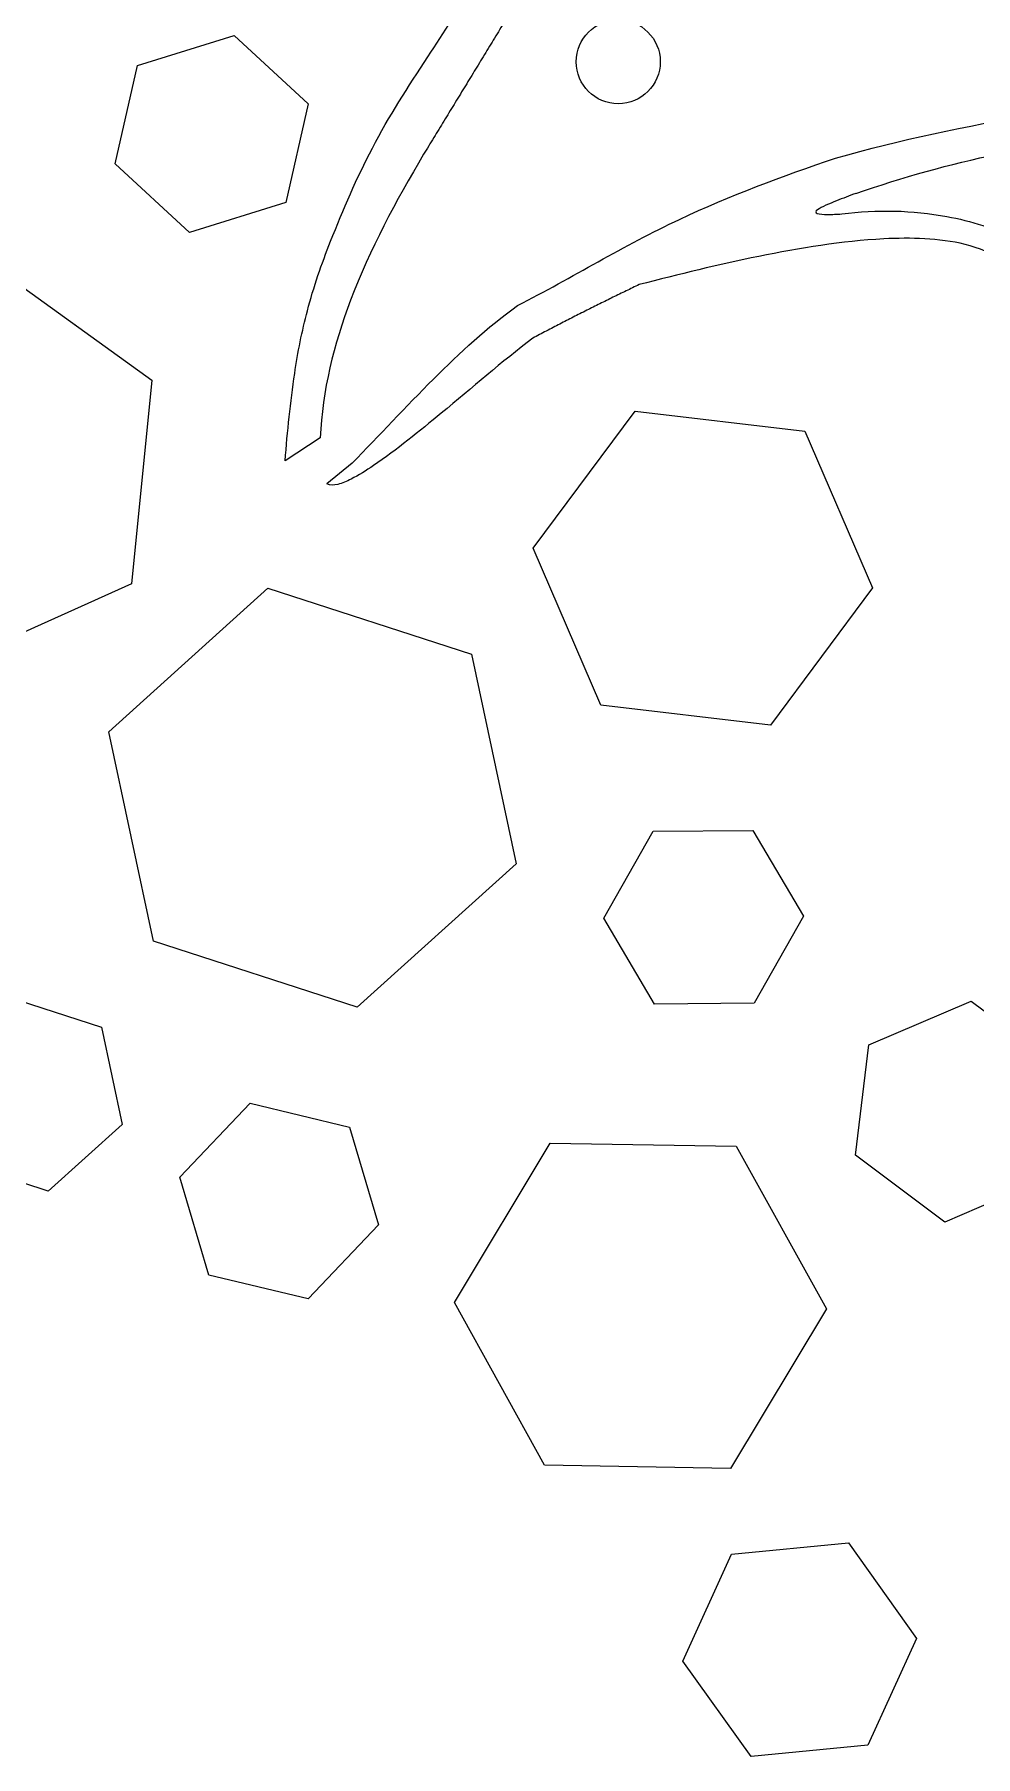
# Model space of a CAD drawing. Header units: millimetres. Extents: x -94 to 94, y -92 to 96.
# Drawn here: x -68.4 to -50.02, y 1.8 to 35.43 of the extents above; entities that cross this region are included whole.
import ezdxf

# ---------------------------------------------------------------- set-up
doc = ezdxf.new("R2010")
doc.units = ezdxf.units.MM
doc.layers.add('Fillet', color=7, linetype='CONTINUOUS')

msp = doc.modelspace()

# ---------------------------------------------------------------- linework, layer by layer
at = {"layer": 'Fillet'}
for p, q in [((-66.3815, 34.8227), (-64.4985, 35.4071)), ((-66.3815, 34.8227), (-64.4985, 35.4071)), ((-66.3815, 34.8227, 4), (-64.4985, 35.4071, 4)), ((-66.3815, 34.8227, 4), (-64.4985, 35.4071, 4)), ((-64.4985, 35.4071), (-63.0508, 34.0685)), ((-64.4985, 35.4071), (-63.0508, 34.0685)), ((-64.4985, 35.4071), (-64.4985, 35.4071, 4)), ((-64.4985, 35.4071, 4), (-63.0508, 34.0685, 4)), ((-64.4985, 35.4071), (-64.4985, 35.4071, 4)), ((-64.4985, 35.4071, 4), (-63.0508, 34.0685, 4)), ((-60.7127, 34.9875), (-60.7127, 34.9875, 4)), ((-60.7127, 34.9875), (-60.7127, 34.9875, 4)), ((-66.817, 32.8997), (-66.3815, 34.8227)), ((-66.817, 32.8997), (-66.3815, 34.8227)), ((-66.817, 32.8997, 4), (-66.3815, 34.8227, 4)), ((-66.817, 32.8997, 4), (-66.3815, 34.8227, 4)), ((-66.3815, 34.8227), (-66.3815, 34.8227, 4)), ((-66.3815, 34.8227), (-66.3815, 34.8227, 4)), ((-56.1758, 34.8934), (-56.1758, 34.8934, 4)), ((-56.1758, 34.8934), (-56.1758, 34.8934, 4)), ((-63.0508, 34.0685), (-63.4863, 32.1455)), ((-63.0508, 34.0685), (-63.4863, 32.1455)), ((-63.0508, 34.0685, 4), (-63.4863, 32.1455, 4)), ((-63.0508, 34.0685, 4), (-63.4863, 32.1455, 4)), ((-63.0508, 34.0685), (-63.0508, 34.0685, 4)), ((-63.0508, 34.0685), (-63.0508, 34.0685, 4)), ((-60.7952, 33.0871), (-60.7952, 33.0871, 4)), ((-60.7952, 33.0871), (-60.7952, 33.0871, 4)), ((-52.752, 33.0121), (-52.752, 33.0121, 4)), ((-52.752, 33.0121), (-52.752, 33.0121, 4)), ((-65.3693, 31.5611), (-66.817, 32.8997)), ((-65.3693, 31.5611), (-66.817, 32.8997)), ((-65.3693, 31.5611, 4), (-66.817, 32.8997, 4)), ((-66.817, 32.8997), (-66.817, 32.8997, 4)), ((-66.817, 32.8997), (-66.817, 32.8997, 4)), ((-65.3693, 31.5611, 4), (-66.817, 32.8997, 4)), ((-52.3546, 32.3231), (-52.3546, 32.3231, 4)), ((-52.3546, 32.3231), (-52.3546, 32.3231, 4)), ((-63.4863, 32.1455), (-65.3693, 31.5611)), ((-63.4863, 32.1455), (-65.3693, 31.5611)), ((-63.4863, 32.1455, 4), (-65.3693, 31.5611, 4)), ((-63.4863, 32.1455, 4), (-65.3693, 31.5611, 4)), ((-63.4863, 32.1455), (-63.4863, 32.1455, 4)), ((-63.4863, 32.1455), (-63.4863, 32.1455, 4)), ((-52.6298, 31.9217), (-52.6298, 31.9217, 4)), ((-52.6298, 31.9217), (-52.6298, 31.9217, 4)), ((-65.3693, 31.5611), (-65.3693, 31.5611, 4)), ((-65.3693, 31.5611), (-65.3693, 31.5611, 4)), ((-62.6124, 31.3866), (-62.6124, 31.3866, 4)), ((-62.6124, 31.3866), (-62.6124, 31.3866, 4)), ((-69.3473, 31.0146), (-66.1002, 28.6775)), ((-69.3473, 31.0146), (-66.1002, 28.6775)), ((-69.3473, 31.0146, 4), (-66.1002, 28.6775, 4)), ((-69.3473, 31.0146, 4), (-66.1002, 28.6775, 4)), ((-56.5866, 30.541), (-56.5866, 30.541, 4)), ((-56.5866, 30.541), (-56.5866, 30.541, 4)), ((-58.9619, 30.1317), (-58.9619, 30.1317, 4)), ((-58.9619, 30.1317), (-58.9619, 30.1317, 4)), ((-58.6627, 29.4958), (-58.6627, 29.4958, 4)), ((-58.6627, 29.4958), (-58.6627, 29.4958, 4)), ((-66.1002, 28.6775), (-66.5007, 24.6969)), ((-66.1002, 28.6775), (-66.5007, 24.6969)), ((-66.1002, 28.6775, 4), (-66.5007, 24.6969, 4)), ((-66.1002, 28.6775, 4), (-66.5007, 24.6969, 4)), ((-66.1002, 28.6775), (-66.1002, 28.6775, 4)), ((-66.1002, 28.6775), (-66.1002, 28.6775, 4)), ((-58.6596, 25.3928), (-56.6666, 28.0688)), ((-58.6596, 25.3928), (-56.6666, 28.0688)), ((-58.6596, 25.3928, 4), (-56.6666, 28.0688, 4)), ((-58.6596, 25.3928, 4), (-56.6666, 28.0688, 4)), ((-56.6666, 28.0688), (-53.3525, 27.6807)), ((-56.6666, 28.0688), (-53.3525, 27.6807)), ((-56.6666, 28.0688), (-56.6666, 28.0688, 4)), ((-56.6666, 28.0688, 4), (-53.3525, 27.6807, 4)), ((-56.6666, 28.0688), (-56.6666, 28.0688, 4)), ((-56.6666, 28.0688, 4), (-53.3525, 27.6807, 4)), ((-53.3525, 27.6807), (-52.0316, 24.6166)), ((-53.3525, 27.6807), (-53.3525, 27.6807, 4)), ((-53.3525, 27.6807), (-52.0316, 24.6166)), ((-53.3525, 27.6807), (-53.3525, 27.6807, 4)), ((-53.3525, 27.6807, 4), (-52.0316, 24.6166, 4)), ((-53.3525, 27.6807, 4), (-52.0316, 24.6166, 4)), ((-62.8152, 27.5505), (-63.4999, 27.1014)), ((-62.8152, 27.5505), (-63.4999, 27.1014)), ((-62.8152, 27.5505, 4), (-63.4999, 27.1014, 4)), ((-62.8152, 27.5505, 4), (-63.4999, 27.1014, 4)), ((-62.8152, 27.5505), (-62.8152, 27.5505, 4)), ((-62.8152, 27.5505), (-62.8152, 27.5505, 4)), ((-63.4999, 27.1014), (-63.4999, 27.1014, 4)), ((-63.4999, 27.1014), (-63.4999, 27.1014, 4)), ((-62.1938, 27.053), (-62.6838, 26.6501)), ((-62.1938, 27.053), (-62.6838, 26.6501)), ((-62.1938, 27.053, 4), (-62.6838, 26.6501, 4)), ((-62.1938, 27.053, 4), (-62.6838, 26.6501, 4)), ((-62.1938, 27.053), (-62.1938, 27.053, 4)), ((-62.1938, 27.053), (-62.1938, 27.053, 4)), ((-62.6838, 26.6501), (-62.6838, 26.6501, 4)), ((-62.6838, 26.6501), (-62.6838, 26.6501, 4)), ((-57.3387, 22.3287), (-58.6596, 25.3928)), ((-58.6596, 25.3928), (-58.6596, 25.3928, 4)), ((-57.3387, 22.3287), (-58.6596, 25.3928)), ((-57.3387, 22.3287, 4), (-58.6596, 25.3928, 4)), ((-58.6596, 25.3928), (-58.6596, 25.3928, 4)), ((-57.3387, 22.3287, 4), (-58.6596, 25.3928, 4)), ((-66.5007, 24.6969), (-70.1483, 23.0534)), ((-66.5007, 24.6969), (-70.1483, 23.0534)), ((-66.5007, 24.6969, 4), (-70.1483, 23.0534, 4)), ((-66.5007, 24.6969, 4), (-70.1483, 23.0534, 4)), ((-66.9445, 21.81), (-63.8384, 24.611)), ((-66.9445, 21.81), (-63.8384, 24.611)), ((-66.9445, 21.81, 4), (-63.8384, 24.611, 4)), ((-66.9445, 21.81, 4), (-63.8384, 24.611, 4)), ((-66.5007, 24.6969), (-66.5007, 24.6969, 4)), ((-66.5007, 24.6969), (-66.5007, 24.6969, 4)), ((-63.8384, 24.611), (-59.8596, 23.3216)), ((-63.8384, 24.611), (-59.8596, 23.3216)), ((-63.8384, 24.611), (-63.8384, 24.611, 4)), ((-63.8384, 24.611, 4), (-59.8596, 23.3216, 4)), ((-63.8384, 24.611), (-63.8384, 24.611, 4)), ((-63.8384, 24.611, 4), (-59.8596, 23.3216, 4)), ((-52.0316, 24.6166), (-54.0247, 21.9407)), ((-52.0316, 24.6166), (-54.0247, 21.9407)), ((-52.0316, 24.6166, 4), (-54.0247, 21.9407, 4)), ((-52.0316, 24.6166, 4), (-54.0247, 21.9407, 4)), ((-52.0316, 24.6166), (-52.0316, 24.6166, 4)), ((-52.0316, 24.6166), (-52.0316, 24.6166, 4)), ((-59.8596, 23.3216), (-58.9868, 19.2311)), ((-59.8596, 23.3216), (-58.9868, 19.2311)), ((-59.8596, 23.3216), (-59.8596, 23.3216, 4)), ((-59.8596, 23.3216, 4), (-58.9868, 19.2311, 4)), ((-59.8596, 23.3216), (-59.8596, 23.3216, 4)), ((-59.8596, 23.3216, 4), (-58.9868, 19.2311, 4)), ((-54.0247, 21.9407), (-57.3387, 22.3287)), ((-57.3387, 22.3287), (-57.3387, 22.3287, 4)), ((-54.0247, 21.9407), (-57.3387, 22.3287)), ((-54.0247, 21.9407, 4), (-57.3387, 22.3287, 4)), ((-57.3387, 22.3287), (-57.3387, 22.3287, 4)), ((-54.0247, 21.9407, 4), (-57.3387, 22.3287, 4)), ((-54.0247, 21.9407), (-54.0247, 21.9407, 4)), ((-54.0247, 21.9407), (-54.0247, 21.9407, 4)), ((-66.0718, 17.7195), (-66.9445, 21.81)), ((-66.0718, 17.7195), (-66.9445, 21.81)), ((-66.0718, 17.7195, 4), (-66.9445, 21.81, 4)), ((-66.9445, 21.81), (-66.9445, 21.81, 4)), ((-66.9445, 21.81), (-66.9445, 21.81, 4)), ((-66.0718, 17.7195, 4), (-66.9445, 21.81, 4)), ((-57.2756, 18.1707), (-56.3161, 19.8664)), ((-57.2756, 18.1707), (-56.3161, 19.8664)), ((-57.2756, 18.1707, 4), (-56.3161, 19.8664, 4)), ((-57.2756, 18.1707, 4), (-56.3161, 19.8664, 4)), ((-56.3161, 19.8664), (-54.3679, 19.8834)), ((-56.3161, 19.8664), (-54.3679, 19.8834)), ((-56.3161, 19.8664, 4), (-54.3679, 19.8834, 4)), ((-56.3161, 19.8664, 4), (-54.3679, 19.8834, 4)), ((-56.3161, 19.8664), (-56.3161, 19.8664, 4)), ((-56.3161, 19.8664), (-56.3161, 19.8664, 4)), ((-54.3679, 19.8834), (-53.3791, 18.2046)), ((-54.3679, 19.8834), (-53.3791, 18.2046)), ((-54.3679, 19.8834), (-54.3679, 19.8834, 4)), ((-54.3679, 19.8834, 4), (-53.3791, 18.2046, 4)), ((-54.3679, 19.8834), (-54.3679, 19.8834, 4)), ((-54.3679, 19.8834, 4), (-53.3791, 18.2046, 4)), ((-58.9868, 19.2311), (-62.0929, 16.4301)), ((-58.9868, 19.2311), (-62.0929, 16.4301)), ((-58.9868, 19.2311, 4), (-62.0929, 16.4301, 4)), ((-58.9868, 19.2311, 4), (-62.0929, 16.4301, 4)), ((-58.9868, 19.2311), (-58.9868, 19.2311, 4)), ((-58.9868, 19.2311), (-58.9868, 19.2311, 4)), ((-56.2867, 16.492), (-57.2756, 18.1707)), ((-56.2867, 16.492), (-57.2756, 18.1707)), ((-56.2867, 16.492, 4), (-57.2756, 18.1707, 4)), ((-57.2756, 18.1707), (-57.2756, 18.1707, 4)), ((-57.2756, 18.1707), (-57.2756, 18.1707, 4)), ((-56.2867, 16.492, 4), (-57.2756, 18.1707, 4)), ((-53.3791, 18.2046), (-54.3385, 16.5089)), ((-53.3791, 18.2046), (-54.3385, 16.5089)), ((-53.3791, 18.2046, 4), (-54.3385, 16.5089, 4)), ((-53.3791, 18.2046, 4), (-54.3385, 16.5089, 4)), ((-53.3791, 18.2046), (-53.3791, 18.2046, 4)), ((-53.3791, 18.2046), (-53.3791, 18.2046, 4)), ((-62.0929, 16.4301), (-66.0718, 17.7195)), ((-62.0929, 16.4301), (-66.0718, 17.7195)), ((-62.0929, 16.4301, 4), (-66.0718, 17.7195, 4)), ((-66.0718, 17.7195), (-66.0718, 17.7195, 4)), ((-66.0718, 17.7195), (-66.0718, 17.7195, 4)), ((-62.0929, 16.4301, 4), (-66.0718, 17.7195, 4)), ((-68.9331, 16.6419), (-67.0842, 16.0407)), ((-68.9331, 16.6419), (-67.0842, 16.0407)), ((-68.9331, 16.6419, 4), (-67.0842, 16.0407, 4)), ((-68.9331, 16.6419, 4), (-67.0842, 16.0407, 4)), ((-54.3385, 16.5089), (-56.2867, 16.492)), ((-54.3385, 16.5089), (-56.2867, 16.492)), ((-54.3385, 16.5089, 4), (-56.2867, 16.492, 4)), ((-54.3385, 16.5089, 4), (-56.2867, 16.492, 4)), ((-56.2867, 16.492), (-56.2867, 16.492, 4)), ((-56.2867, 16.492), (-56.2867, 16.492, 4)), ((-54.3385, 16.5089), (-54.3385, 16.5089, 4)), ((-54.3385, 16.5089), (-54.3385, 16.5089, 4)), ((-52.1015, 15.6959), (-50.1028, 16.5508)), ((-52.1015, 15.6959), (-50.1028, 16.5508)), ((-52.1015, 15.6959, 4), (-50.1028, 16.5508, 4)), ((-52.1015, 15.6959, 4), (-50.1028, 16.5508, 4)), ((-50.1028, 16.5508), (-48.363, 15.2472)), ((-50.1028, 16.5508), (-48.363, 15.2472)), ((-50.1028, 16.5508), (-50.1028, 16.5508, 4)), ((-50.1028, 16.5508, 4), (-48.363, 15.2472, 4)), ((-50.1028, 16.5508), (-50.1028, 16.5508, 4)), ((-50.1028, 16.5508, 4), (-48.363, 15.2472, 4)), ((-62.0929, 16.4301), (-62.0929, 16.4301, 4)), ((-62.0929, 16.4301), (-62.0929, 16.4301, 4)), ((-67.0842, 16.0407), (-66.6804, 14.1389)), ((-67.0842, 16.0407), (-67.0842, 16.0407, 4)), ((-67.0842, 16.0407), (-66.6804, 14.1389)), ((-67.0842, 16.0407), (-67.0842, 16.0407, 4)), ((-67.0842, 16.0407, 4), (-66.6804, 14.1389, 4)), ((-67.0842, 16.0407, 4), (-66.6804, 14.1389, 4)), ((-52.3606, 13.5374), (-52.1015, 15.6959)), ((-52.3606, 13.5374), (-52.1015, 15.6959)), ((-52.3606, 13.5374, 4), (-52.1015, 15.6959, 4)), ((-52.3606, 13.5374, 4), (-52.1015, 15.6959, 4)), ((-52.1015, 15.6959), (-52.1015, 15.6959, 4)), ((-52.1015, 15.6959), (-52.1015, 15.6959, 4)), ((-65.5539, 13.1111), (-64.181, 14.5562)), ((-65.5539, 13.1111), (-64.181, 14.5562)), ((-65.5539, 13.1111, 4), (-64.181, 14.5562, 4)), ((-65.5539, 13.1111, 4), (-64.181, 14.5562, 4)), ((-64.181, 14.5562), (-62.2431, 14.0898)), ((-64.181, 14.5562), (-62.2431, 14.0898)), ((-64.181, 14.5562), (-64.181, 14.5562, 4)), ((-64.181, 14.5562, 4), (-62.2431, 14.0898, 4)), ((-64.181, 14.5562), (-64.181, 14.5562, 4)), ((-64.181, 14.5562, 4), (-62.2431, 14.0898, 4)), ((-66.6804, 14.1389), (-68.1256, 12.8383)), ((-66.6804, 14.1389), (-68.1256, 12.8383)), ((-66.6804, 14.1389, 4), (-68.1256, 12.8383, 4)), ((-66.6804, 14.1389, 4), (-68.1256, 12.8383, 4)), ((-66.6804, 14.1389), (-66.6804, 14.1389, 4)), ((-66.6804, 14.1389), (-66.6804, 14.1389, 4)), ((-62.2431, 14.0898), (-61.678, 12.1783)), ((-62.2431, 14.0898), (-61.678, 12.1783)), ((-62.2431, 14.0898), (-62.2431, 14.0898, 4)), ((-62.2431, 14.0898, 4), (-61.678, 12.1783, 4)), ((-62.2431, 14.0898), (-62.2431, 14.0898, 4)), ((-62.2431, 14.0898, 4), (-61.678, 12.1783, 4)), ((-60.195, 10.6617), (-58.325, 13.7761)), ((-60.195, 10.6617), (-58.325, 13.7761)), ((-60.195, 10.6617, 4), (-58.325, 13.7761, 4)), ((-60.195, 10.6617, 4), (-58.325, 13.7761, 4)), ((-58.325, 13.7761), (-54.6929, 13.7139)), ((-58.325, 13.7761), (-54.6929, 13.7139)), ((-58.325, 13.7761), (-58.325, 13.7761, 4)), ((-58.325, 13.7761, 4), (-54.6929, 13.7139, 4)), ((-58.325, 13.7761), (-58.325, 13.7761, 4)), ((-58.325, 13.7761, 4), (-54.6929, 13.7139, 4)), ((-54.6929, 13.7139), (-52.9308, 10.5372)), ((-54.6929, 13.7139), (-52.9308, 10.5372)), ((-54.6929, 13.7139), (-54.6929, 13.7139, 4)), ((-54.6929, 13.7139, 4), (-52.9308, 10.5372, 4)), ((-54.6929, 13.7139), (-54.6929, 13.7139, 4)), ((-54.6929, 13.7139, 4), (-52.9308, 10.5372, 4)), ((-50.6208, 12.2339), (-52.3606, 13.5374)), ((-50.6208, 12.2339), (-52.3606, 13.5374)), ((-50.6208, 12.2339, 4), (-52.3606, 13.5374, 4)), ((-52.3606, 13.5374), (-52.3606, 13.5374, 4)), ((-52.3606, 13.5374), (-52.3606, 13.5374, 4)), ((-50.6208, 12.2339, 4), (-52.3606, 13.5374, 4)), ((-68.1256, 12.8383), (-69.9745, 13.4395)), ((-68.1256, 12.8383), (-69.9745, 13.4395)), ((-68.1256, 12.8383, 4), (-69.9745, 13.4395, 4)), ((-68.1256, 12.8383, 4), (-69.9745, 13.4395, 4)), ((-68.1256, 12.8383), (-68.1256, 12.8383, 4)), ((-68.1256, 12.8383), (-68.1256, 12.8383, 4)), ((-64.9888, 11.1996), (-65.5539, 13.1111)), ((-64.9888, 11.1996), (-65.5539, 13.1111)), ((-64.9888, 11.1996, 4), (-65.5539, 13.1111, 4)), ((-65.5539, 13.1111), (-65.5539, 13.1111, 4)), ((-65.5539, 13.1111), (-65.5539, 13.1111, 4)), ((-64.9888, 11.1996, 4), (-65.5539, 13.1111, 4)), ((-48.622, 13.0888), (-50.6208, 12.2339)), ((-48.622, 13.0888), (-50.6208, 12.2339)), ((-48.622, 13.0888, 4), (-50.6208, 12.2339, 4)), ((-48.622, 13.0888, 4), (-50.6208, 12.2339, 4)), ((-61.678, 12.1783), (-63.0509, 10.7332)), ((-61.678, 12.1783), (-63.0509, 10.7332)), ((-61.678, 12.1783, 4), (-63.0509, 10.7332, 4)), ((-61.678, 12.1783, 4), (-63.0509, 10.7332, 4)), ((-61.678, 12.1783), (-61.678, 12.1783, 4)), ((-61.678, 12.1783), (-61.678, 12.1783, 4)), ((-50.6208, 12.2339), (-50.6208, 12.2339, 4)), ((-50.6208, 12.2339), (-50.6208, 12.2339, 4)), ((-63.0509, 10.7332), (-64.9888, 11.1996)), ((-63.0509, 10.7332), (-64.9888, 11.1996)), ((-63.0509, 10.7332, 4), (-64.9888, 11.1996, 4)), ((-64.9888, 11.1996), (-64.9888, 11.1996, 4)), ((-64.9888, 11.1996), (-64.9888, 11.1996, 4)), ((-63.0509, 10.7332, 4), (-64.9888, 11.1996, 4)), ((-63.0509, 10.7332), (-63.0509, 10.7332, 4)), ((-63.0509, 10.7332), (-63.0509, 10.7332, 4)), ((-58.4328, 7.48511), (-60.195, 10.6617)), ((-58.4328, 7.48511), (-60.195, 10.6617)), ((-58.4328, 7.48511, 4), (-60.195, 10.6617, 4)), ((-60.195, 10.6617), (-60.195, 10.6617, 4)), ((-60.195, 10.6617), (-60.195, 10.6617, 4)), ((-58.4328, 7.48511, 4), (-60.195, 10.6617, 4)), ((-52.9308, 10.5372), (-54.8007, 7.42286)), ((-52.9308, 10.5372), (-54.8007, 7.42286)), ((-52.9308, 10.5372, 4), (-54.8007, 7.42286, 4)), ((-52.9308, 10.5372, 4), (-54.8007, 7.42286, 4)), ((-52.9308, 10.5372), (-52.9308, 10.5372, 4)), ((-52.9308, 10.5372), (-52.9308, 10.5372, 4)), ((-54.8007, 7.42286), (-58.4328, 7.48511)), ((-54.8007, 7.42286), (-58.4328, 7.48511)), ((-54.8007, 7.42286, 4), (-58.4328, 7.48511, 4)), ((-58.4328, 7.48511), (-58.4328, 7.48511, 4)), ((-58.4328, 7.48511), (-58.4328, 7.48511, 4)), ((-54.8007, 7.42286, 4), (-58.4328, 7.48511, 4)), ((-54.8007, 7.42286), (-54.8007, 7.42286, 4)), ((-54.8007, 7.42286), (-54.8007, 7.42286, 4)), ((-55.7317, 3.66107), (-54.782, 5.74719)), ((-55.7317, 3.66107), (-54.782, 5.74719)), ((-55.7317, 3.66107, 4), (-54.782, 5.74719, 4)), ((-55.7317, 3.66107, 4), (-54.782, 5.74719, 4)), ((-54.782, 5.74719), (-52.5005, 5.96776)), ((-54.782, 5.74719), (-52.5005, 5.96776)), ((-54.782, 5.74719, 4), (-52.5005, 5.96776, 4)), ((-54.782, 5.74719, 4), (-52.5005, 5.96776, 4)), ((-54.782, 5.74719), (-54.782, 5.74719, 4)), ((-54.782, 5.74719), (-54.782, 5.74719, 4)), ((-52.5005, 5.96776), (-51.1687, 4.10223)), ((-52.5005, 5.96776), (-52.5005, 5.96776, 4)), ((-52.5005, 5.96776), (-51.1687, 4.10223)), ((-52.5005, 5.96776), (-52.5005, 5.96776, 4)), ((-52.5005, 5.96776, 4), (-51.1687, 4.10223, 4)), ((-52.5005, 5.96776, 4), (-51.1687, 4.10223, 4)), ((-51.1687, 4.10223), (-52.1185, 2.01612)), ((-51.1687, 4.10223), (-52.1185, 2.01612)), ((-51.1687, 4.10223, 4), (-52.1185, 2.01612, 4)), ((-51.1687, 4.10223, 4), (-52.1185, 2.01612, 4)), ((-51.1687, 4.10223), (-51.1687, 4.10223, 4)), ((-51.1687, 4.10223), (-51.1687, 4.10223, 4)), ((-54.3999, 1.79554), (-55.7317, 3.66107)), ((-55.7317, 3.66107), (-55.7317, 3.66107, 4)), ((-54.3999, 1.79554), (-55.7317, 3.66107)), ((-54.3999, 1.79554, 4), (-55.7317, 3.66107, 4)), ((-55.7317, 3.66107), (-55.7317, 3.66107, 4)), ((-54.3999, 1.79554, 4), (-55.7317, 3.66107, 4)), ((-52.1185, 2.01612), (-54.3999, 1.79554)), ((-52.1185, 2.01612), (-54.3999, 1.79554)), ((-52.1185, 2.01612, 4), (-54.3999, 1.79554, 4)), ((-52.1185, 2.01612, 4), (-54.3999, 1.79554, 4)), ((-54.3999, 1.79554), (-54.3999, 1.79554, 4)), ((-54.3999, 1.79554), (-54.3999, 1.79554, 4)), ((-52.1185, 2.01612), (-52.1185, 2.01612, 4)), ((-52.1185, 2.01612), (-52.1185, 2.01612, 4))]:
    msp.add_line(p, q, dxfattribs=at)
msp.add_circle((-56.9959, 34.8934), 0.82011, dxfattribs=at)
msp.add_circle((-56.9959, 34.8934), 0.82011, dxfattribs=at)
msp.add_circle((-56.9959, 34.8934), 0.82011, dxfattribs=at)
msp.add_circle((-56.9959, 34.8934), 0.82011, dxfattribs=at)
for points, knots in [([(-60.7127, 34.9875), (-60.0929, 35.9533), (-59.4766, 36.9163), (-58.7684, 37.8181), (-58.0659, 38.7184), (-57.2882, 39.564), (-56.4842, 40.3851)], [0, 0, 0, 0, 0.500898, 0.500898, 0.500898, 1, 1, 1, 1]), ([(-60.7127, 34.9875), (-60.0929, 35.9533), (-59.4766, 36.9163), (-58.7684, 37.8181), (-58.0659, 38.7184), (-57.2882, 39.564), (-56.4842, 40.3851)], [0, 0, 0, 0, 0.500898, 0.500898, 0.500898, 1, 1, 1, 1]), ([(-60.7127, 34.9875, 4), (-60.0929, 35.9533, 4), (-59.4766, 36.9163, 4), (-58.7684, 37.8181, 4), (-58.0659, 38.7184, 4), (-57.2882, 39.564, 4), (-56.4842, 40.3851, 4)], [0, 0, 0, 0, 0.500898, 0.500898, 0.500898, 1, 1, 1, 1]), ([(-60.7127, 34.9875, 4), (-60.0929, 35.9533, 4), (-59.4766, 36.9163, 4), (-58.7684, 37.8181, 4), (-58.0659, 38.7184, 4), (-57.2882, 39.564, 4), (-56.4842, 40.3851, 4)], [0, 0, 0, 0, 0.500898, 0.500898, 0.500898, 1, 1, 1, 1]), ([(-62.6124, 31.3866), (-62.366, 32.0103), (-62.1016, 32.6236), (-61.7962, 33.2075), (-61.4746, 33.828), (-61.097, 34.405), (-60.7127, 34.9875)], [0, 0, 0, 0, 0.48557, 0.48557, 0.48557, 1, 1, 1, 1]), ([(-62.6124, 31.3866), (-62.366, 32.0103), (-62.1016, 32.6236), (-61.7962, 33.2075), (-61.4746, 33.828), (-61.097, 34.405), (-60.7127, 34.9875)], [0, 0, 0, 0, 0.48557, 0.48557, 0.48557, 1, 1, 1, 1]), ([(-62.6124, 31.3866, 4), (-62.366, 32.0103, 4), (-62.1016, 32.6236, 4), (-61.7962, 33.2075, 4), (-61.4746, 33.828, 4), (-61.097, 34.405, 4), (-60.7127, 34.9875, 4)], [0, 0, 0, 0, 0.48557, 0.48557, 0.48557, 1, 1, 1, 1]), ([(-62.6124, 31.3866, 4), (-62.366, 32.0103, 4), (-62.1016, 32.6236, 4), (-61.7962, 33.2075, 4), (-61.4746, 33.828, 4), (-61.097, 34.405, 4), (-60.7127, 34.9875, 4)], [0, 0, 0, 0, 0.48557, 0.48557, 0.48557, 1, 1, 1, 1]), ([(-52.3546, 32.3231), (-51.4465, 32.6343), (-50.5218, 32.8978), (-49.584, 33.0894), (-48.9541, 33.2175), (-48.3174, 33.314), (-47.6823, 33.3592), (-47.4276, 33.3777), (-47.1759, 33.3858), (-46.9272, 33.3834), (-46.8408, 33.3823), (-46.7569, 33.3795), (-46.6755, 33.3749), (-46.6359, 33.3727), (-46.599, 33.37), (-46.5648, 33.367), (-46.5333, 33.3643), (-46.5033, 33.3606), (-46.5064, 33.361)], [0, 0, 0, 0, 0.470905, 0.470905, 0.470905, 0.787393, 0.787393, 0.787393, 0.914037, 0.914037, 0.914037, 0.958086, 0.958086, 0.958086, 0.979451, 0.979451, 0.979451, 1, 1, 1, 1]), ([(-52.3546, 32.3231), (-51.4465, 32.6343), (-50.5218, 32.8978), (-49.584, 33.0894), (-48.9541, 33.2175), (-48.3174, 33.314), (-47.6823, 33.3592), (-47.4276, 33.3777), (-47.1759, 33.3858), (-46.9272, 33.3834), (-46.8408, 33.3823), (-46.7569, 33.3795), (-46.6755, 33.3749), (-46.6359, 33.3727), (-46.599, 33.37), (-46.5648, 33.367), (-46.5333, 33.3643), (-46.5033, 33.3606), (-46.5064, 33.361)], [0, 0, 0, 0, 0.470905, 0.470905, 0.470905, 0.787393, 0.787393, 0.787393, 0.914037, 0.914037, 0.914037, 0.958086, 0.958086, 0.958086, 0.979451, 0.979451, 0.979451, 1, 1, 1, 1]), ([(-52.3546, 32.3231, 4), (-51.4465, 32.6343, 4), (-50.5218, 32.8978, 4), (-49.584, 33.0894, 4), (-48.9541, 33.2175, 4), (-48.3174, 33.314, 4), (-47.6823, 33.3592, 4), (-47.4276, 33.3777, 4), (-47.1759, 33.3858, 4), (-46.9272, 33.3834, 4), (-46.8408, 33.3823, 4), (-46.7569, 33.3795, 4), (-46.6755, 33.3749, 4), (-46.6359, 33.3727, 4), (-46.599, 33.37, 4), (-46.5648, 33.367, 4), (-46.5333, 33.3643, 4), (-46.5033, 33.3606, 4), (-46.5064, 33.361, 4)], [0, 0, 0, 0, 0.470905, 0.470905, 0.470905, 0.787393, 0.787393, 0.787393, 0.914037, 0.914037, 0.914037, 0.958086, 0.958086, 0.958086, 0.979451, 0.979451, 0.979451, 1, 1, 1, 1]), ([(-52.3546, 32.3231, 4), (-51.4465, 32.6343, 4), (-50.5218, 32.8978, 4), (-49.584, 33.0894, 4), (-48.9541, 33.2175, 4), (-48.3174, 33.314, 4), (-47.6823, 33.3592, 4), (-47.4276, 33.3777, 4), (-47.1759, 33.3858, 4), (-46.9272, 33.3834, 4), (-46.8408, 33.3823, 4), (-46.7569, 33.3795, 4), (-46.6755, 33.3749, 4), (-46.6359, 33.3727, 4), (-46.599, 33.37, 4), (-46.5648, 33.367, 4), (-46.5333, 33.3643, 4), (-46.5033, 33.3606, 4), (-46.5064, 33.361, 4)], [0, 0, 0, 0, 0.470905, 0.470905, 0.470905, 0.787393, 0.787393, 0.787393, 0.914037, 0.914037, 0.914037, 0.958086, 0.958086, 0.958086, 0.979451, 0.979451, 0.979451, 1, 1, 1, 1]), ([(-60.7952, 33.0871), (-61.3381, 32.1716), (-61.845, 31.2303), (-62.223, 30.2351), (-62.5495, 29.3754), (-62.7742, 28.4711), (-62.8152, 27.5505)], [0, 0, 0, 0, 0.535988, 0.535988, 0.535988, 1, 1, 1, 1]), ([(-60.7952, 33.0871), (-61.3381, 32.1716), (-61.845, 31.2303), (-62.223, 30.2351), (-62.5495, 29.3754), (-62.7742, 28.4711), (-62.8152, 27.5505)], [0, 0, 0, 0, 0.535988, 0.535988, 0.535988, 1, 1, 1, 1]), ([(-60.7952, 33.0871, 4), (-61.3381, 32.1716, 4), (-61.845, 31.2303, 4), (-62.223, 30.2351, 4), (-62.5495, 29.3754, 4), (-62.7742, 28.4711, 4), (-62.8152, 27.5505, 4)], [0, 0, 0, 0, 0.535988, 0.535988, 0.535988, 1, 1, 1, 1]), ([(-60.7952, 33.0871, 4), (-61.3381, 32.1716, 4), (-61.845, 31.2303, 4), (-62.223, 30.2351, 4), (-62.5495, 29.3754, 4), (-62.7742, 28.4711, 4), (-62.8152, 27.5505, 4)], [0, 0, 0, 0, 0.535988, 0.535988, 0.535988, 1, 1, 1, 1]), ([(-58.9619, 30.1317), (-57.8932, 30.6774), (-56.8831, 31.3083), (-55.7967, 31.8158), (-54.8142, 32.2797), (-53.7886, 32.6625), (-52.752, 33.0121)], [0, 0, 0, 0, 0.524441, 0.524441, 0.524441, 1, 1, 1, 1]), ([(-58.9619, 30.1317), (-57.8932, 30.6774), (-56.8831, 31.3083), (-55.7967, 31.8158), (-54.8142, 32.2797), (-53.7886, 32.6625), (-52.752, 33.0121)], [0, 0, 0, 0, 0.524441, 0.524441, 0.524441, 1, 1, 1, 1]), ([(-58.9619, 30.1317, 4), (-57.8932, 30.6774, 4), (-56.8831, 31.3083, 4), (-55.7967, 31.8158, 4), (-54.8142, 32.2797, 4), (-53.7886, 32.6625, 4), (-52.752, 33.0121, 4)], [0, 0, 0, 0, 0.524441, 0.524441, 0.524441, 1, 1, 1, 1]), ([(-58.9619, 30.1317, 4), (-57.8932, 30.6774, 4), (-56.8831, 31.3083, 4), (-55.7967, 31.8158, 4), (-54.8142, 32.2797, 4), (-53.7886, 32.6625, 4), (-52.752, 33.0121, 4)], [0, 0, 0, 0, 0.524441, 0.524441, 0.524441, 1, 1, 1, 1]), ([(-52.3546, 32.3231), (-52.4835, 32.2747), (-52.6098, 32.226), (-52.7333, 32.1771), (-52.8717, 32.1206), (-53.0185, 32.0626), (-53.106, 32.0002), (-53.1445, 31.9726), (-53.1523, 31.944), (-53.11, 31.9303), (-53.0638, 31.9143), (-52.987, 31.9116), (-52.911, 31.9113), (-52.8206, 31.9118), (-52.7268, 31.9153), (-52.6298, 31.9217)], [0, 0, 0, 0, 0.253396, 0.253396, 0.253396, 0.545484, 0.545484, 0.545484, 0.676287, 0.676287, 0.676287, 0.826275, 0.826275, 0.826275, 1, 1, 1, 1]), ([(-52.3546, 32.3231), (-52.4835, 32.2747), (-52.6098, 32.226), (-52.7333, 32.1771), (-52.8717, 32.1206), (-53.0185, 32.0626), (-53.106, 32.0002), (-53.1445, 31.9726), (-53.1523, 31.944), (-53.11, 31.9303), (-53.0638, 31.9143), (-52.987, 31.9116), (-52.911, 31.9113), (-52.8206, 31.9118), (-52.7268, 31.9153), (-52.6298, 31.9217)], [0, 0, 0, 0, 0.253396, 0.253396, 0.253396, 0.545484, 0.545484, 0.545484, 0.676287, 0.676287, 0.676287, 0.826275, 0.826275, 0.826275, 1, 1, 1, 1]), ([(-52.3546, 32.3231, 4), (-52.4835, 32.2747, 4), (-52.6098, 32.226, 4), (-52.7333, 32.1771, 4), (-52.8717, 32.1206, 4), (-53.0185, 32.0626, 4), (-53.106, 32.0002, 4), (-53.1445, 31.9726, 4), (-53.1523, 31.944, 4), (-53.11, 31.9303, 4), (-53.0638, 31.9143, 4), (-52.987, 31.9116, 4), (-52.911, 31.9113, 4), (-52.8206, 31.9118, 4), (-52.7268, 31.9153, 4), (-52.6298, 31.9217, 4)], [0, 0, 0, 0, 0.253396, 0.253396, 0.253396, 0.545484, 0.545484, 0.545484, 0.676287, 0.676287, 0.676287, 0.826275, 0.826275, 0.826275, 1, 1, 1, 1]), ([(-52.3546, 32.3231, 4), (-52.4835, 32.2747, 4), (-52.6098, 32.226, 4), (-52.7333, 32.1771, 4), (-52.8717, 32.1206, 4), (-53.0185, 32.0626, 4), (-53.106, 32.0002, 4), (-53.1445, 31.9726, 4), (-53.1523, 31.944, 4), (-53.11, 31.9303, 4), (-53.0638, 31.9143, 4), (-52.987, 31.9116, 4), (-52.911, 31.9113, 4), (-52.8206, 31.9118, 4), (-52.7268, 31.9153, 4), (-52.6298, 31.9217, 4)], [0, 0, 0, 0, 0.253396, 0.253396, 0.253396, 0.545484, 0.545484, 0.545484, 0.676287, 0.676287, 0.676287, 0.826275, 0.826275, 0.826275, 1, 1, 1, 1]), ([(-52.6298, 31.9217), (-51.9473, 32.0094), (-51.2518, 31.997), (-50.5788, 31.8719), (-50.1053, 31.7834), (-49.6403, 31.6409), (-49.2143, 31.4352), (-49.0573, 31.3585), (-48.9026, 31.2728), (-48.7724, 31.1755), (-48.7412, 31.1523), (-48.714, 31.1289), (-48.6908, 31.1053), (-48.6746, 31.0889), (-48.6653, 31.0749), (-48.6631, 31.0631), (-48.6643, 31.0512), (-48.6771, 31.0486), (-48.7016, 31.0551)], [0, 0, 0, 0, 0.472107, 0.472107, 0.472107, 0.805014, 0.805014, 0.805014, 0.928814, 0.928814, 0.928814, 0.958188, 0.958188, 0.958188, 0.977885, 0.977885, 0.977885, 1, 1, 1, 1]), ([(-52.6298, 31.9217), (-51.9473, 32.0094), (-51.2518, 31.997), (-50.5788, 31.8719), (-50.1053, 31.7834), (-49.6403, 31.6409), (-49.2143, 31.4352), (-49.0573, 31.3585), (-48.9026, 31.2728), (-48.7724, 31.1755), (-48.7412, 31.1523), (-48.714, 31.1289), (-48.6908, 31.1053), (-48.6746, 31.0889), (-48.6653, 31.0749), (-48.6631, 31.0631), (-48.6643, 31.0512), (-48.6771, 31.0486), (-48.7016, 31.0551)], [0, 0, 0, 0, 0.472107, 0.472107, 0.472107, 0.805014, 0.805014, 0.805014, 0.928814, 0.928814, 0.928814, 0.958188, 0.958188, 0.958188, 0.977885, 0.977885, 0.977885, 1, 1, 1, 1]), ([(-52.6298, 31.9217, 4), (-51.9473, 32.0094, 4), (-51.2518, 31.997, 4), (-50.5788, 31.8719, 4), (-50.1053, 31.7834, 4), (-49.6403, 31.6409, 4), (-49.2143, 31.4352, 4), (-49.0573, 31.3585, 4), (-48.9026, 31.2728, 4), (-48.7724, 31.1755, 4), (-48.7412, 31.1523, 4), (-48.714, 31.1289, 4), (-48.6908, 31.1053, 4), (-48.6746, 31.0889, 4), (-48.6653, 31.0749, 4), (-48.6631, 31.0631, 4), (-48.6643, 31.0512, 4), (-48.6771, 31.0486, 4), (-48.7016, 31.0551, 4)], [0, 0, 0, 0, 0.472107, 0.472107, 0.472107, 0.805014, 0.805014, 0.805014, 0.928814, 0.928814, 0.928814, 0.958188, 0.958188, 0.958188, 0.977885, 0.977885, 0.977885, 1, 1, 1, 1]), ([(-52.6298, 31.9217, 4), (-51.9473, 32.0094, 4), (-51.2518, 31.997, 4), (-50.5788, 31.8719, 4), (-50.1053, 31.7834, 4), (-49.6403, 31.6409, 4), (-49.2143, 31.4352, 4), (-49.0573, 31.3585, 4), (-48.9026, 31.2728, 4), (-48.7724, 31.1755, 4), (-48.7412, 31.1523, 4), (-48.714, 31.1289, 4), (-48.6908, 31.1053, 4), (-48.6746, 31.0889, 4), (-48.6653, 31.0749, 4), (-48.6631, 31.0631, 4), (-48.6643, 31.0512, 4), (-48.6771, 31.0486, 4), (-48.7016, 31.0551, 4)], [0, 0, 0, 0, 0.472107, 0.472107, 0.472107, 0.805014, 0.805014, 0.805014, 0.928814, 0.928814, 0.928814, 0.958188, 0.958188, 0.958188, 0.977885, 0.977885, 0.977885, 1, 1, 1, 1]), ([(-63.4999, 27.1014), (-63.4581, 27.6747), (-63.3961, 28.2429), (-63.314, 28.8061), (-63.2527, 29.2218), (-63.1703, 29.6302), (-63.0668, 30.0312), (-62.9462, 30.4953), (-62.7871, 30.9431), (-62.6124, 31.3866)], [0, 0, 0, 0, 0.385691, 0.385691, 0.385691, 0.670381, 0.670381, 0.670381, 1, 1, 1, 1]), ([(-63.4999, 27.1014), (-63.4581, 27.6747), (-63.3961, 28.2429), (-63.314, 28.8061), (-63.2527, 29.2218), (-63.1703, 29.6302), (-63.0668, 30.0312), (-62.9462, 30.4953), (-62.7871, 30.9431), (-62.6124, 31.3866)], [0, 0, 0, 0, 0.385691, 0.385691, 0.385691, 0.670381, 0.670381, 0.670381, 1, 1, 1, 1]), ([(-63.4999, 27.1014, 4), (-63.4581, 27.6747, 4), (-63.3961, 28.2429, 4), (-63.314, 28.8061, 4), (-63.2527, 29.2218, 4), (-63.1703, 29.6302, 4), (-63.0668, 30.0312, 4), (-62.9462, 30.4953, 4), (-62.7871, 30.9431, 4), (-62.6124, 31.3866, 4)], [0, 0, 0, 0, 0.385691, 0.385691, 0.385691, 0.670381, 0.670381, 0.670381, 1, 1, 1, 1]), ([(-63.4999, 27.1014, 4), (-63.4581, 27.6747, 4), (-63.3961, 28.2429, 4), (-63.314, 28.8061, 4), (-63.2527, 29.2218, 4), (-63.1703, 29.6302, 4), (-63.0668, 30.0312, 4), (-62.9462, 30.4953, 4), (-62.7871, 30.9431, 4), (-62.6124, 31.3866, 4)], [0, 0, 0, 0, 0.385691, 0.385691, 0.385691, 0.670381, 0.670381, 0.670381, 1, 1, 1, 1]), ([(-49.4687, 30.9958), (-49.6919, 31.1573), (-49.954, 31.2588), (-50.2217, 31.3253), (-50.7391, 31.4506), (-51.2792, 31.4599), (-51.8118, 31.4346), (-52.6319, 31.3908), (-53.446, 31.2549), (-54.2522, 31.0921), (-55.0355, 30.9324), (-55.8126, 30.7417), (-56.5866, 30.541)], [0, 0, 0, 0, 0.114539, 0.114539, 0.114539, 0.334554, 0.334554, 0.334554, 0.672149, 0.672149, 0.672149, 1, 1, 1, 1]), ([(-49.4687, 30.9958), (-49.6919, 31.1573), (-49.954, 31.2588), (-50.2217, 31.3253), (-50.7391, 31.4506), (-51.2792, 31.4599), (-51.8118, 31.4346), (-52.6319, 31.3908), (-53.446, 31.2549), (-54.2522, 31.0921), (-55.0355, 30.9324), (-55.8126, 30.7417), (-56.5866, 30.541)], [0, 0, 0, 0, 0.114539, 0.114539, 0.114539, 0.334554, 0.334554, 0.334554, 0.672149, 0.672149, 0.672149, 1, 1, 1, 1]), ([(-49.4687, 30.9958, 4), (-49.6919, 31.1573, 4), (-49.954, 31.2588, 4), (-50.2217, 31.3253, 4), (-50.7391, 31.4506, 4), (-51.2792, 31.4599, 4), (-51.8118, 31.4346, 4), (-52.6319, 31.3908, 4), (-53.446, 31.2549, 4), (-54.2522, 31.0921, 4), (-55.0355, 30.9324, 4), (-55.8126, 30.7417, 4), (-56.5866, 30.541, 4)], [0, 0, 0, 0, 0.114539, 0.114539, 0.114539, 0.334554, 0.334554, 0.334554, 0.672149, 0.672149, 0.672149, 1, 1, 1, 1]), ([(-49.4687, 30.9958, 4), (-49.6919, 31.1573, 4), (-49.954, 31.2588, 4), (-50.2217, 31.3253, 4), (-50.7391, 31.4506, 4), (-51.2792, 31.4599, 4), (-51.8118, 31.4346, 4), (-52.6319, 31.3908, 4), (-53.446, 31.2549, 4), (-54.2522, 31.0921, 4), (-55.0355, 30.9324, 4), (-55.8126, 30.7417, 4), (-56.5866, 30.541, 4)], [0, 0, 0, 0, 0.114539, 0.114539, 0.114539, 0.334554, 0.334554, 0.334554, 0.672149, 0.672149, 0.672149, 1, 1, 1, 1]), ([(-62.1938, 27.053), (-61.6618, 27.595), (-61.1449, 28.1582), (-60.6034, 28.6973), (-60.0875, 29.2103), (-59.5519, 29.7078), (-58.9619, 30.1317)], [0, 0, 0, 0, 0.51201, 0.51201, 0.51201, 1, 1, 1, 1]), ([(-62.1938, 27.053), (-61.6618, 27.595), (-61.1449, 28.1582), (-60.6034, 28.6973), (-60.0875, 29.2103), (-59.5519, 29.7078), (-58.9619, 30.1317)], [0, 0, 0, 0, 0.51201, 0.51201, 0.51201, 1, 1, 1, 1]), ([(-62.1938, 27.053, 4), (-61.6618, 27.595, 4), (-61.1449, 28.1582, 4), (-60.6034, 28.6973, 4), (-60.0875, 29.2103, 4), (-59.5519, 29.7078, 4), (-58.9619, 30.1317, 4)], [0, 0, 0, 0, 0.51201, 0.51201, 0.51201, 1, 1, 1, 1]), ([(-62.1938, 27.053, 4), (-61.6618, 27.595, 4), (-61.1449, 28.1582, 4), (-60.6034, 28.6973, 4), (-60.0875, 29.2103, 4), (-59.5519, 29.7078, 4), (-58.9619, 30.1317, 4)], [0, 0, 0, 0, 0.51201, 0.51201, 0.51201, 1, 1, 1, 1]), ([(-58.6627, 29.4958), (-59.2719, 29.0326), (-59.8546, 28.5222), (-60.4503, 28.0322), (-60.8831, 27.6762), (-61.3176, 27.3199), (-61.7769, 27.0055), (-61.9176, 26.9082), (-62.0626, 26.8205), (-62.2119, 26.7424), (-62.2962, 26.698), (-62.3828, 26.6638), (-62.4716, 26.6396), (-62.5438, 26.6222), (-62.6227, 26.6145), (-62.6838, 26.6501)], [0, 0, 0, 0, 0.458976, 0.458976, 0.458976, 0.792451, 0.792451, 0.792451, 0.894775, 0.894775, 0.894775, 0.952414, 0.952414, 0.952414, 1, 1, 1, 1]), ([(-58.6627, 29.4958), (-59.2719, 29.0326), (-59.8546, 28.5222), (-60.4503, 28.0322), (-60.8831, 27.6762), (-61.3176, 27.3199), (-61.7769, 27.0055), (-61.9176, 26.9082), (-62.0626, 26.8205), (-62.2119, 26.7424), (-62.2962, 26.698), (-62.3828, 26.6638), (-62.4716, 26.6396), (-62.5438, 26.6222), (-62.6227, 26.6145), (-62.6838, 26.6501)], [0, 0, 0, 0, 0.458976, 0.458976, 0.458976, 0.792451, 0.792451, 0.792451, 0.894775, 0.894775, 0.894775, 0.952414, 0.952414, 0.952414, 1, 1, 1, 1]), ([(-58.6627, 29.4958, 4), (-59.2719, 29.0326, 4), (-59.8546, 28.5222, 4), (-60.4503, 28.0322, 4), (-60.8831, 27.6762, 4), (-61.3176, 27.3199, 4), (-61.7769, 27.0055, 4), (-61.9176, 26.9082, 4), (-62.0626, 26.8205, 4), (-62.2119, 26.7424, 4), (-62.2962, 26.698, 4), (-62.3828, 26.6638, 4), (-62.4716, 26.6396, 4), (-62.5438, 26.6222, 4), (-62.6227, 26.6145, 4), (-62.6838, 26.6501, 4)], [0, 0, 0, 0, 0.458976, 0.458976, 0.458976, 0.792451, 0.792451, 0.792451, 0.894775, 0.894775, 0.894775, 0.952414, 0.952414, 0.952414, 1, 1, 1, 1]), ([(-58.6627, 29.4958, 4), (-59.2719, 29.0326, 4), (-59.8546, 28.5222, 4), (-60.4503, 28.0322, 4), (-60.8831, 27.6762, 4), (-61.3176, 27.3199, 4), (-61.7769, 27.0055, 4), (-61.9176, 26.9082, 4), (-62.0626, 26.8205, 4), (-62.2119, 26.7424, 4), (-62.2962, 26.698, 4), (-62.3828, 26.6638, 4), (-62.4716, 26.6396, 4), (-62.5438, 26.6222, 4), (-62.6227, 26.6145, 4), (-62.6838, 26.6501, 4)], [0, 0, 0, 0, 0.458976, 0.458976, 0.458976, 0.792451, 0.792451, 0.792451, 0.894775, 0.894775, 0.894775, 0.952414, 0.952414, 0.952414, 1, 1, 1, 1])]:
    msp.add_open_spline(points, degree=3, knots=knots, dxfattribs=at)
for points, degree in [([(-59.2128, 35.6812), (-60.7952, 33.0871)], 1), ([(-59.2128, 35.6812), (-60.7952, 33.0871)], 1), ([(-59.2128, 35.6812, 4), (-60.7952, 33.0871, 4)], 1), ([(-59.2128, 35.6812, 4), (-60.7952, 33.0871, 4)], 1), ([(-52.752, 33.0121), (-50.2182, 33.7172), (-47.6012, 34.1553), (-44.9708, 34.172)], 3), ([(-52.752, 33.0121), (-50.2182, 33.7172), (-47.6012, 34.1553), (-44.9708, 34.172)], 3), ([(-52.752, 33.0121, 4), (-50.2182, 33.7172, 4), (-47.6012, 34.1553, 4), (-44.9708, 34.172, 4)], 3), ([(-52.752, 33.0121, 4), (-50.2182, 33.7172, 4), (-47.6012, 34.1553, 4), (-44.9708, 34.172, 4)], 3), ([(-56.5866, 30.541), (-57.6234, 30.047), (-58.6627, 29.4958)], 2), ([(-56.5866, 30.541), (-57.6234, 30.047), (-58.6627, 29.4958)], 2), ([(-56.5866, 30.541, 4), (-57.6234, 30.047, 4), (-58.6627, 29.4958, 4)], 2), ([(-56.5866, 30.541, 4), (-57.6234, 30.047, 4), (-58.6627, 29.4958, 4)], 2)]:
    msp.add_open_spline(points, degree=degree, dxfattribs=at)

doc.saveas('drawing.dxf')
